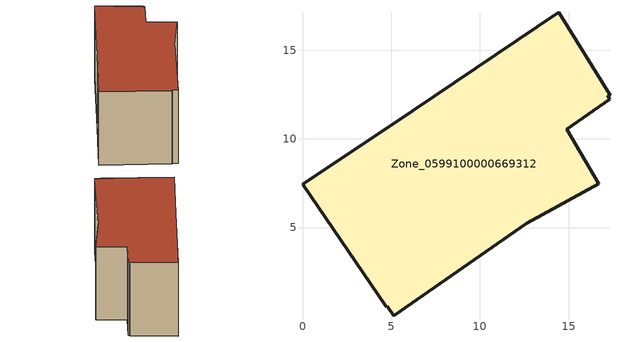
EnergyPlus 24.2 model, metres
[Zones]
Zone_0599100000669312
 floor ground (C_G): 4.71,0.54 0,7.44 6.21,11.6 14.46,17.13 17.34,12.46 17.22,12.43 17.33,12.24 14.89,10.55 16.71,7.48 12.64,5.23 5.14,0.04 4.77,0.57 z0
 wall outside (C_F): 12.64,5.23 16.71,7.48 14.89,10.55 17.33,12.24 17.22,12.43 17.34,12.46 14.46,17.13 6.21,11.6 0,7.44 4.71,0.54 4.77,0.57 5.14,0.04 12.64,5.23 z0:9.98
 roof outside (C_R): 17.33,12.24 17.22,12.43 17.34,12.46 14.46,17.13 6.21,11.6 0,7.44 4.71,0.54 4.77,0.57 5.14,0.04 12.64,5.23 16.71,7.48 14.89,10.55 z9.98
[BUILDING]
Pand.0599100000669312: North Axis=0; Terrain=City; Loads Convergence Tolerance Value=0.04; Temperature Convergence Tolerance Value=0.4; Solar Distribution=FullExterior; Maximum Number of Warmup Days=25; Minimum Number of Warmup Days=1
[Site:Location]
Rotterdam.The.Hague.AP_ZH_NLD Design_Conditions: Latitude=51.96; Longitude=4.45; Time Zone=1; Elevation=-4.5
[SITE:GROUNDTEMPERATURE:BUILDINGSURFACE]
18, 18, 18, 18, 18, 18, 18, 18, 18, 18, 18, 18
[MATERIAL] Thermal Absorptance=0.9; Solar Absorptance=0.7; Visible Absorptance=0.7
Name | Roughness | Thickness | Conductivity | Density | Specific Heat
G.D.1965 | MediumSmooth | 0.15 | 1 | 540 | 1210
F.D.1965 | Rough | 0.3 | 0.857143 | 1920 | 840
R.D.1965 | MediumRough | 0.2 | 0.08 | 1500 | 1000
[CONSTRUCTION]
C_G: G.D.1965
C_F: F.D.1965
C_R: R.D.1965
[ZONE]
Zone_0599100000669312: Type=1; Multiplier=1; Ceiling Height=Autocalculate; Volume=Autocalculate; Floor Area=autocalculate; Part of Total Floor Area=Yes
[ZONEINFILTRATION:DESIGNFLOWRATE]
Infil_Zone_0599100000669312: Zone or ZoneList or Space or SpaceList=Zone_0599100000669312; Schedule=AlwaysOn; Design Flow Rate Calculation Method=Flow/Area; Flow Rate per Floor Area=0.0042; Constant Term Coefficient=1; Temperature Term Coefficient=0; Velocity Term Coefficient=0; Velocity Squared Term Coefficient=0
[HVACTEMPLATE:ZONE:IDEALLOADSAIRSYSTEM]
Zone_0599100000669312: Maximum Heating Supply Air Temperature=50; Minimum Cooling Supply Air Temperature=13; Maximum Heating Supply Air Humidity Ratio=0.0156; Minimum Cooling Supply Air Humidity Ratio=0.0077; Heating Limit=NoLimit; Cooling Limit=NoLimit; Dehumidification Control Type=ConstantSensibleHeatRatio; Cooling Sensible Heat Ratio=0.7; Dehumidification Setpoint=60; Humidification Control Type=None; Humidification Setpoint=30; Outdoor Air Method=None; Outdoor Air Flow Rate per Person=0.00944; Outdoor Air Flow Rate per Zone Floor Area=0; Outdoor Air Flow Rate per Zone=0; Demand Controlled Ventilation Type=None; Outdoor Air Economizer Type=NoEconomizer; Heat Recovery Type=None; Sensible Heat Recovery Effectiveness=0.7; Latent Heat Recovery Effectiveness=0.65
[ZONECONTROL:THERMOSTAT]
ThermostatControl_Zone_0599100000669312: Zone or ZoneList=Zone_0599100000669312; Control Type Schedule=DualSetpointControlType; Control 1=Thermostat_Zone_0599100000669312; Temperature Difference Between Cutout And Setpoint=0
[THERMOSTATSETPOINT:DUALSETPOINT]
Thermostat_Zone_0599100000669312: Heating Setpoint Temperature Schedule=HeatingSetpoint_Zone_0599100000669312; Cooling Setpoint Temperature Schedule=CoolingSetpoint_Zone_0599100000669312
[SCHEDULE:COMPACT]
HeatingSetpoint_Zone_0599100000669312: Through: 12/31, For: AllDays, Until: 24:00, 21
CoolingSetpoint_Zone_0599100000669312: Through: 12/31, For: AllDays, Until: 24:00, 24
DualSetpointControlType: Through: 12/31, For: AllDays, Until: 24:00, 4
AlwaysOn: Through: 12/31, For: AllDays, Until: 24:00, 1
